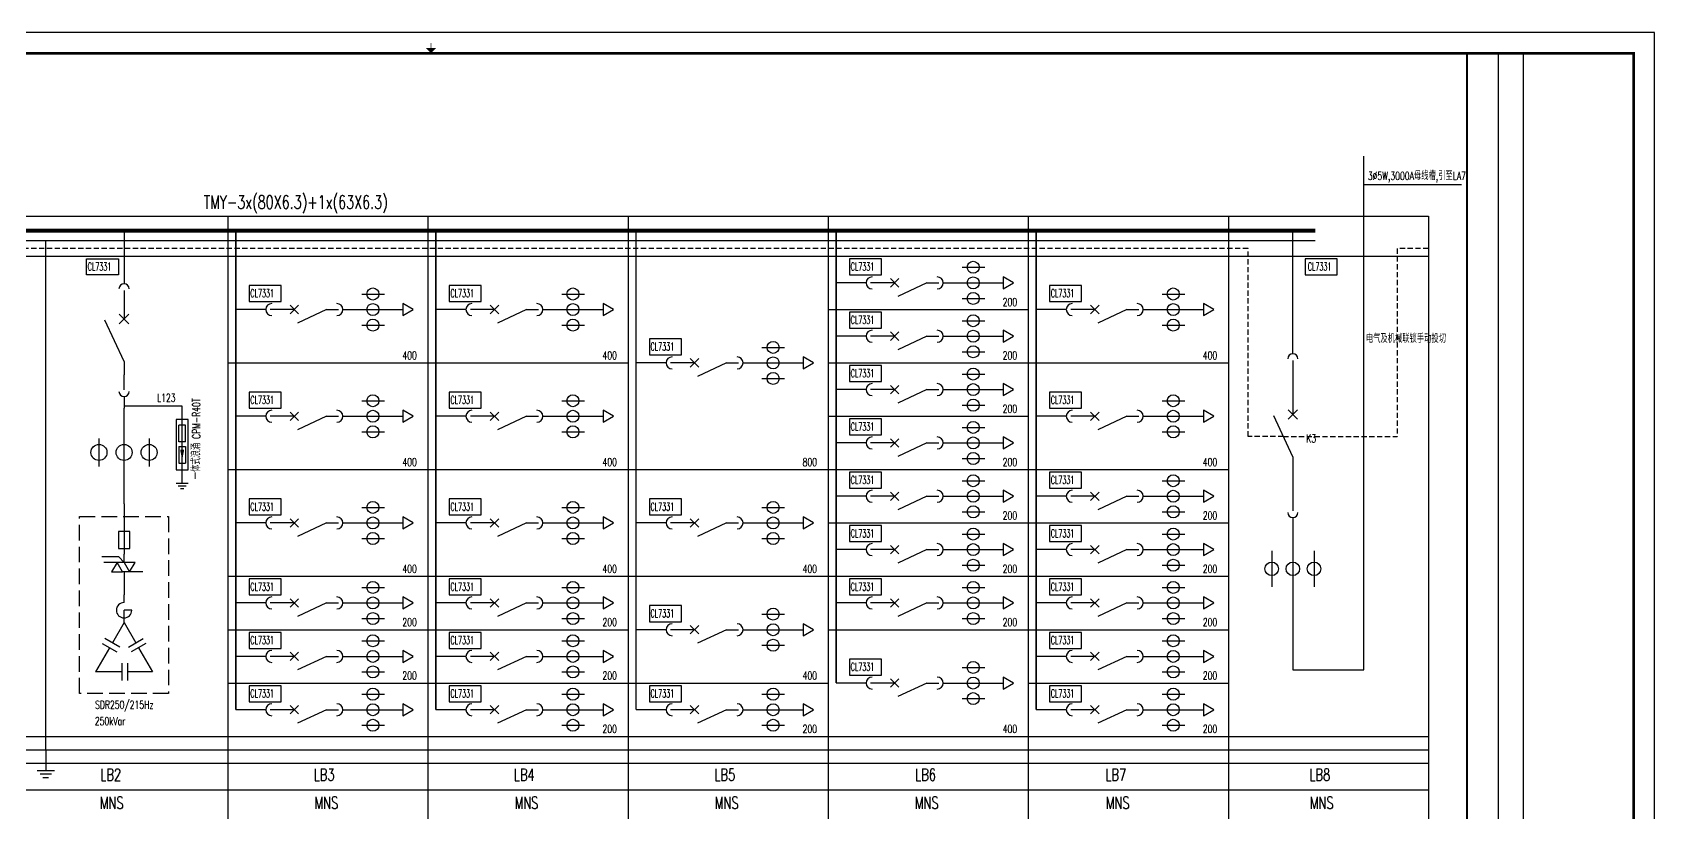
# Model space of a CAD drawing. Extents: x -336391 to 664021, y -458009 to -178412.
# Drawn here: x 213136 to 290955, y -411342 to -373909 of the extents above; entities that cross this region are included whole.
import ezdxf
from ezdxf.enums import TextEntityAlignment as Align

# ---------------------------------------------------------------- set-up
doc = ezdxf.new("R2010")
doc.units = 0
doc.header["$LTSCALE"] = 1000
doc.header["$MEASUREMENT"] = 0
doc.linetypes.add('DASH', pattern=[0.35, 0.25, -0.1])
doc.linetypes.add('DASHED2', pattern=[0.375, 0.25, -0.125])
for name, color, linetype in [('A-墙线', 7, 'CONTINUOUS'), ('EQUIP-箱柜', 3, 'CONTINUOUS'), ('WIRE-照明', 6, 'CONTINUOUS'), ('图框', 7, 'CONTINUOUS'), ('电气-文字', 4, 'CONTINUOUS'), ('电气-电缆沟', 9, 'CONTINUOUS'), ('电气-设备标注', 4, 'CONTINUOUS')]:
    doc.layers.add(name, color=color, linetype=linetype)
doc.styles.add('HZ', font='tjromans.shx', dxfattribs={"width": 0.75, "bigfont": 'tjhztxt.shx'})
doc.styles.get("Standard").update_dxf_attribs({"font": 'simplex.shx', "bigfont": 'hztxt.shx'})
doc.linetypes.add('接地线', pattern='A,0.5,-0.25,0,-0.25,["/",Standard,S=0.25,R=0,X=-0.8,Y=-0.12]', length=1)

# ---------------------------------------------------------------- blocks, each defined once
blk = doc.blocks.new('tk2')
at = {"layer": '图框'}
for p, q in [((118900, 84100), (0, 84100)), ((118900, 0), (118900, 84100)), ((111400, 83100), (111400, 41100)), ((112600, 83100), (112600, 41100))]:
    blk.add_line(p, q, dxfattribs=at)
for points, const_width in [([(60200, 83350), (60200, 83600)], 30), ([(109900, 83100), (109900, 1000)], 100)]:
    blk.add_lwpolyline(points, dxfattribs=dict(at, const_width=const_width))
at = {"layer": '图框', "const_width": 120}
blk.add_lwpolyline([(117900, 1000), (117900, 83100), (2500, 83100), (2500, 1000)], close=True, dxfattribs=at)
at = {"layer": '图框'}
blk.add_solid([(59950, 83350), (60450, 83350), (60200, 83100)], dxfattribs=at)

msp = doc.modelspace()

# ---------------------------------------------------------------- linework, layer by layer
at = {"layer": 'EQUIP-箱柜'}
for p, q in [((257732.6, -385179.5), (258821.3, -385179.5)), ((254296.4, -385722.3), (254703.7, -386129.6)), ((254703.7, -385722.3), (254296.4, -386129.6)), ((256036.1, -385926), (254644, -386575.1)), ((228932.6, -386459.5), (230021.3, -386459.5)), ((238532.6, -386459.5), (239621.3, -386459.5)), ((257732.6, -386672.5), (258821.3, -386672.5)), ((267332.6, -386459.5), (268421.3, -386459.5)), ((217301.9, -387427.1), (217760.1, -387885.3)), ((217301.9, -387885.3), (217760.1, -387427.1)), ((225496.4, -387002.3), (225903.7, -387409.6)), ((225903.7, -387002.3), (225496.4, -387409.6)), ((227236.1, -387206), (225844, -387855.1)), ((235096.4, -387002.3), (235503.7, -387409.6)), ((235503.7, -387002.3), (235096.4, -387409.6)), ((236836.1, -387206), (235444, -387855.1)), ((263896.4, -387002.3), (264303.7, -387409.6)), ((264303.7, -387002.3), (263896.4, -387409.6)), ((265636.1, -387206), (264244, -387855.1)), ((217531, -389690.4), (216612.8, -387721.1)), ((228932.6, -387952.5), (230021.3, -387952.5)), ((238532.6, -387952.5), (239621.3, -387952.5)), ((254296.4, -388282.3), (254703.7, -388689.6)), ((254703.7, -388282.3), (254296.4, -388689.6)), ((257732.6, -387739.5), (258821.3, -387739.5)), ((267332.6, -387952.5), (268421.3, -387952.5)), ((248132.6, -389019.5), (249221.3, -389019.5)), ((256036.1, -388486), (254644, -389135.1)), ((245103.7, -389562.3), (244696.4, -389969.6)), ((244696.4, -389562.3), (245103.7, -389969.6)), ((246436.1, -389766), (245044, -390415.1)), ((257732.6, -389232.5), (258821.3, -389232.5)), ((248132.6, -390512.5), (249221.3, -390512.5)), ((257732.6, -390299.5), (258821.3, -390299.5)), ((254296.4, -390842.3), (254703.7, -391249.6)), ((254703.7, -390842.3), (254296.4, -391249.6)), ((256036.1, -391046), (254644, -391695.1)), ((225496.4, -392122.3), (225903.7, -392529.6)), ((225903.7, -392122.3), (225496.4, -392529.6)), ((228932.6, -391579.5), (230021.3, -391579.5)), ((235096.4, -392122.3), (235503.7, -392529.6)), ((235503.7, -392122.3), (235096.4, -392529.6)), ((238532.6, -391579.5), (239621.3, -391579.5)), ((257732.6, -391792.5), (258821.3, -391792.5)), ((263896.4, -392122.3), (264303.7, -392529.6)), ((264303.7, -392122.3), (263896.4, -392529.6)), ((267332.6, -391579.5), (268421.3, -391579.5)), ((273833.2, -392469.6), (273375, -392011.4)), ((273833.2, -392011.4), (273375, -392469.6)), ((273604.1, -391592.5), (273604.1, -392240.5)), ((220150.9, -393551.5), (220150.9, -392753.9)), ((220486.1, -392753.9), (220150.9, -392753.9)), ((220486.1, -393551.5), (220486.1, -392753.9)), ((227236.1, -392326), (225844, -392975.1)), ((236836.1, -392326), (235444, -392975.1)), ((257732.6, -392859.5), (258821.3, -392859.5)), ((265636.1, -392326), (264244, -392975.1)), ((273604.1, -394274.7), (272685.8, -392305.5)), ((216327.6, -393387.9), (216327.6, -394731.9)), ((218734.5, -393387.9), (218734.5, -394731.9)), ((220486.1, -393551.5), (220150.9, -393551.5)), ((228932.6, -393072.5), (230021.3, -393072.5)), ((238532.6, -393072.5), (239621.3, -393072.5)), ((254296.4, -393402.3), (254703.7, -393809.6)), ((254703.7, -393402.3), (254296.4, -393809.6)), ((256036.1, -393606), (254644, -394255.1)), ((267332.6, -393072.5), (268421.3, -393072.5)), ((220150.9, -393774.1), (220486.1, -393774.1)), ((220150.9, -393774.1), (220150.9, -394571.8)), ((220486.1, -393774.1), (220486.1, -394571.8)), ((257732.6, -394352.5), (258821.3, -394352.5)), ((220150.9, -394571.8), (220486.1, -394571.8)), ((220023.9, -395541), (220613.1, -395541)), ((220131.2, -395667), (220505.8, -395667)), ((220233.3, -395786.8), (220403.8, -395786.8)), ((254703.7, -395962.3), (254296.4, -396369.6)), ((254296.4, -395962.3), (254703.7, -396369.6)), ((257732.6, -395419.5), (258821.3, -395419.5)), ((264303.7, -395962.3), (263896.4, -396369.6)), ((263896.4, -395962.3), (264303.7, -396369.6)), ((267332.6, -395419.5), (268421.3, -395419.5)), ((228932.6, -396699.5), (230021.3, -396699.5)), ((238532.6, -396699.5), (239621.3, -396699.5)), ((248132.6, -396699.5), (249221.3, -396699.5)), ((256036.1, -396166), (254644, -396815.1)), ((265636.1, -396166), (264244, -396815.1)), ((225496.4, -397242.3), (225903.7, -397649.6)), ((225903.7, -397242.3), (225496.4, -397649.6)), ((227236.1, -397446), (225844, -398095.1)), ((235096.4, -397242.3), (235503.7, -397649.6)), ((235503.7, -397242.3), (235096.4, -397649.6)), ((236836.1, -397446), (235444, -398095.1)), ((244696.4, -397242.3), (245103.7, -397649.6)), ((245103.7, -397242.3), (244696.4, -397649.6)), ((246436.1, -397446), (245044, -398095.1)), ((257732.6, -396912.5), (258821.3, -396912.5)), ((267332.6, -396912.5), (268421.3, -396912.5)), ((228932.6, -398192.5), (230021.3, -398192.5)), ((238532.6, -398192.5), (239621.3, -398192.5)), ((248132.6, -398192.5), (249221.3, -398192.5)), ((257732.6, -397979.5), (258821.3, -397979.5)), ((267332.6, -397979.5), (268421.3, -397979.5)), ((217273.2, -399078), (216463.9, -399078)), ((217531, -399335.8), (217273.2, -399078)), ((217531, -399335.8), (217531, -398942.7)), ((254296.4, -398522.3), (254703.7, -398929.6)), ((254703.7, -398522.3), (254296.4, -398929.6)), ((256036.1, -398726), (254644, -399375.1)), ((264303.7, -398522.3), (263896.4, -398929.6)), ((263896.4, -398522.3), (264303.7, -398929.6)), ((265636.1, -398726), (264244, -399375.1)), ((217531, -399335.8), (216557.8, -399335.8)), ((218429, -399791.9), (217455.8, -399791.9)), ((257732.6, -399472.5), (258821.3, -399472.5)), ((267332.6, -399472.5), (268421.3, -399472.5)), ((228932.6, -400539.5), (230021.3, -400539.5)), ((238532.6, -400539.5), (239621.3, -400539.5)), ((257732.6, -400539.5), (258821.3, -400539.5)), ((267332.6, -400539.5), (268421.3, -400539.5)), ((217531, -401265.3), (217531, -400894.2)), ((225496.4, -401082.3), (225903.7, -401489.6)), ((225903.7, -401082.3), (225496.4, -401489.6)), ((227236.1, -401286), (225844, -401935.1)), ((235300.1, -401286), (234148.1, -401286)), ((235096.4, -401082.3), (235503.7, -401489.6)), ((235503.7, -401082.3), (235096.4, -401489.6)), ((236836.1, -401286), (235444, -401935.1)), ((254703.7, -401082.3), (254296.4, -401489.6)), ((254296.4, -401082.3), (254703.7, -401489.6)), ((256036.1, -401286), (254644, -401935.1)), ((263896.4, -401082.3), (264303.7, -401489.6)), ((264303.7, -401082.3), (263896.4, -401489.6)), ((265636.1, -401286), (264244, -401935.1)), ((217899.7, -401634), (217531, -401634)), ((217531, -402222.6), (217531, -401634)), ((228932.6, -402032.5), (230021.3, -402032.5)), ((238532.6, -402032.5), (239621.3, -402032.5)), ((248132.6, -401819.5), (249221.3, -401819.5)), ((257732.6, -402032.5), (258821.3, -402032.5)), ((267332.6, -402032.5), (268421.3, -402032.5)), ((228932.6, -403099.5), (230021.3, -403099.5)), ((238532.6, -403099.5), (239621.3, -403099.5)), ((244696.4, -402362.3), (245103.7, -402769.6)), ((245103.7, -402362.3), (244696.4, -402769.6)), ((246436.1, -402566), (245044, -403215.1)), ((267332.6, -403099.5), (268421.3, -403099.5)), ((225903.7, -403642.3), (225496.4, -404049.6)), ((225496.4, -403642.3), (225903.7, -404049.6)), ((227236.1, -403846), (225844, -404495.1)), ((235300.1, -403846), (234148.1, -403846)), ((235096.4, -403642.3), (235503.7, -404049.6)), ((235503.7, -403642.3), (235096.4, -404049.6)), ((236836.1, -403846), (235444, -404495.1)), ((236836.1, -403846), (237412.1, -403846)), ((248132.6, -403312.5), (249221.3, -403312.5)), ((264303.7, -403642.3), (263896.4, -404049.6)), ((263896.4, -403642.3), (264303.7, -404049.6)), ((265636.1, -403846), (264244, -404495.1)), ((228932.6, -404592.5), (230021.3, -404592.5)), ((238532.6, -404592.5), (239621.3, -404592.5)), ((257732.6, -404379.5), (258821.3, -404379.5)), ((267332.6, -404592.5), (268421.3, -404592.5)), ((254703.7, -404922.3), (254296.4, -405329.6)), ((254296.4, -404922.3), (254703.7, -405329.6)), ((256036.1, -405126), (254644, -405775.1)), ((225903.7, -406202.3), (225496.4, -406609.6)), ((225496.4, -406202.3), (225903.7, -406609.6)), ((228932.6, -405659.5), (230021.3, -405659.5)), ((235096.4, -406202.3), (235503.7, -406609.6)), ((235503.7, -406202.3), (235096.4, -406609.6)), ((238532.6, -405659.5), (239621.3, -405659.5)), ((245103.7, -406202.3), (244696.4, -406609.6)), ((244696.4, -406202.3), (245103.7, -406609.6)), ((248132.6, -405659.5), (249221.3, -405659.5)), ((257732.6, -405872.5), (258821.3, -405872.5)), ((263896.4, -406202.3), (264303.7, -406609.6)), ((264303.7, -406202.3), (263896.4, -406609.6)), ((267332.6, -405659.5), (268421.3, -405659.5)), ((227236.1, -406406), (225844, -407055.1)), ((236836.1, -406406), (235444, -407055.1)), ((246436.1, -406406), (245044, -407055.1)), ((265636.1, -406406), (264244, -407055.1)), ((228932.6, -407152.5), (230021.3, -407152.5)), ((238532.6, -407152.5), (239621.3, -407152.5)), ((248132.6, -407152.5), (249221.3, -407152.5)), ((267332.6, -407152.5), (268421.3, -407152.5)), ((213363.6, -409323.8), (214186.4, -409323.8)), ((213500.7, -409488.3), (214049.3, -409488.3)), ((213637.9, -409652.9), (213912.1, -409652.9))]:
    msp.add_line(p, q, dxfattribs=at)
at = {"layer": 'EQUIP-箱柜', "color": 3}
for p, q in [((254500.1, -385926), (253348.1, -385926)), ((256036.1, -385926), (256612.1, -385926)), ((217531, -387008.2), (217531, -387656.2)), ((254500.1, -388486), (253348.1, -388486)), ((256036.1, -388486), (256612.1, -388486)), ((217531, -389690.4), (217531, -390338.4)), ((244900.1, -389766), (243748.1, -389766)), ((246436.1, -389766), (247012.1, -389766)), ((254500.1, -391046), (253348.1, -391046)), ((256036.1, -391046), (256612.1, -391046)), ((254500.1, -393606), (253348.1, -393606)), ((256036.1, -393606), (256612.1, -393606)), ((254500.1, -396166), (253348.1, -396166)), ((256036.1, -396166), (256612.1, -396166)), ((264100.1, -396166), (262948.1, -396166)), ((265636.1, -396166), (266212.1, -396166)), ((244900.1, -397446), (243748.1, -397446)), ((246436.1, -397446), (247012.1, -397446)), ((254500.1, -398726), (253348.1, -398726)), ((256036.1, -398726), (256612.1, -398726)), ((264100.1, -398726), (262948.1, -398726)), ((265636.1, -398726), (266212.1, -398726)), ((225700.1, -401286), (224548.1, -401286)), ((227236.1, -401286), (227812.1, -401286)), ((254500.1, -401286), (253348.1, -401286)), ((256036.1, -401286), (256612.1, -401286)), ((264100.1, -401286), (262948.1, -401286)), ((265636.1, -401286), (266212.1, -401286)), ((244900.1, -402566), (243748.1, -402566)), ((246436.1, -402566), (247012.1, -402566)), ((225700.1, -403846), (224548.1, -403846)), ((227236.1, -403846), (227812.1, -403846)), ((264100.1, -403846), (262948.1, -403846)), ((265636.1, -403846), (266212.1, -403846)), ((225700.1, -406406), (224548.1, -406406)), ((227236.1, -406406), (227812.1, -406406)), ((244900.1, -406406), (243748.1, -406406)), ((246436.1, -406406), (247012.1, -406406)), ((264100.1, -406406), (262948.1, -406406)), ((265636.1, -406406), (266212.1, -406406)), ((213775, -408326), (213775, -409323.8))]:
    msp.add_line(p, q, dxfattribs=at)
at = {"layer": 'EQUIP-箱柜'}
for points in [[(259708.1, -386214), (260206.9, -385926), (259708.1, -385638)], [(230908.1, -387494), (231406.9, -387206), (230908.1, -386918)], [(240508.1, -387494), (241006.9, -387206), (240508.1, -386918)], [(269308.1, -387494), (269806.9, -387206), (269308.1, -386918)], [(259708.1, -388774), (260206.9, -388486), (259708.1, -388198)], [(250108.1, -390054), (250606.9, -389766), (250108.1, -389478)], [(259708.1, -391334), (260206.9, -391046), (259708.1, -390758)], [(230908.1, -392614), (231406.9, -392326), (230908.1, -392038)], [(240508.1, -392614), (241006.9, -392326), (240508.1, -392038)], [(269308.1, -392614), (269806.9, -392326), (269308.1, -392038)], [(220025.9, -392478.9), (220025.9, -394904), (220611.2, -394904), (220611.2, -392478.9)], [(259708.1, -393894), (260206.9, -393606), (259708.1, -393318)], [(259708.1, -396454), (260206.9, -396166), (259708.1, -395878)], [(269308.1, -396454), (269806.9, -396166), (269308.1, -395878)], [(230908.1, -397734), (231406.9, -397446), (230908.1, -397158)], [(240508.1, -397734), (241006.9, -397446), (240508.1, -397158)], [(250108.1, -397734), (250606.9, -397446), (250108.1, -397158)], [(217804.4, -397849.3), (217257.7, -397849.3), (217257.7, -398669.3), (217804.4, -398669.3)], [(259708.1, -399014), (260206.9, -398726), (259708.1, -398438)], [(269308.1, -399014), (269806.9, -398726), (269308.1, -398438)], [(217192.5, -399335.8), (216929.2, -399791.9), (217455.8, -399791.9)], [(217794.3, -399791.9), (218057.6, -399335.8), (217531, -399335.8)], [(230908.1, -401574), (231406.9, -401286), (230908.1, -400998)], [(240508.1, -401574), (241006.9, -401286), (240508.1, -400998)], [(259708.1, -401574), (260206.9, -401286), (259708.1, -400998)], [(269308.1, -401574), (269806.9, -401286), (269308.1, -400998)], [(250108.1, -402854), (250606.9, -402566), (250108.1, -402278)], [(230908.1, -404134), (231406.9, -403846), (230908.1, -403558)], [(240508.1, -404134), (241006.9, -403846), (240508.1, -403558)], [(269308.1, -404134), (269806.9, -403846), (269308.1, -403558)], [(259708.1, -405414), (260206.9, -405126), (259708.1, -404838)], [(230908.1, -406694), (231406.9, -406406), (230908.1, -406118)], [(240508.1, -406694), (241006.9, -406406), (240508.1, -406118)], [(250108.1, -406694), (250606.9, -406406), (250108.1, -406118)], [(269308.1, -406694), (269806.9, -406406), (269308.1, -406118)]]:
    msp.add_lwpolyline(points, close=True, dxfattribs=at)
msp.add_lwpolyline([(220318.5, -393932.6, 192, 0, 0), (220318.5, -394448.7, 0, 0, 0)], format="xyseb", dxfattribs=at)
for points in [[(217531, -402222.6), (216970.3, -403193.8)], [(217531, -402222.6), (218091.8, -403193.8)], [(217325.4, -403398.8), (216615.3, -402988.8)], [(217736.7, -403398.8), (218446.8, -402988.8)], [(216833.7, -403430.5), (216164.4, -404589.8)], [(216478.6, -403225.5), (217188.7, -403635.5)], [(218583.5, -403225.5), (217873.4, -403635.5)], [(218228.4, -403430.5), (218897.7, -404589.8)], [(217431, -404589.8), (216164.4, -404589.8)], [(217431, -404179.8), (217431, -404999.8)], [(217704.3, -404999.8), (217704.3, -404179.8)], [(218897.7, -404589.8), (217704.3, -404589.8)]]:
    msp.add_lwpolyline(points, dxfattribs=at)
for centre, radius in [((258268.1, -385179.5), 288), ((258268.1, -385926), 288), ((229468.1, -386459.5), 288), ((239068.1, -386459.5), 288), ((258268.1, -386672.5), 288), ((267868.1, -386459.5), 288), ((229468.1, -387206), 288), ((239068.1, -387206), 288), ((258268.1, -387739.5), 288), ((267868.1, -387206), 288), ((229468.1, -387952.5), 288), ((239068.1, -387952.5), 288), ((258268.1, -388486), 288), ((267868.1, -387952.5), 288), ((248668.1, -389019.5), 288), ((258268.1, -389232.5), 288), ((248668.1, -389766), 288), ((248668.1, -390512.5), 288), ((258268.1, -390299.5), 288), ((229468.1, -391579.5), 288), ((239068.1, -391579.5), 288), ((258268.1, -391046), 288), ((267868.1, -391579.5), 288), ((229468.1, -392326), 288), ((239068.1, -392326), 288), ((258268.1, -391792.5), 288), ((267868.1, -392326), 288), ((229468.1, -393072.5), 288), ((239068.1, -393072.5), 288), ((258268.1, -392859.5), 288), ((267868.1, -393072.5), 288), ((216327.6, -394059.9), 384), ((217531, -394059.9), 384), ((218734.5, -394059.9), 384), ((258268.1, -393606), 288), ((258268.1, -394352.5), 288), ((258268.1, -395419.5), 288), ((267868.1, -395419.5), 288), ((258268.1, -396166), 288), ((267868.1, -396166), 288), ((229468.1, -396699.5), 288), ((239068.1, -396699.5), 288), ((248668.1, -396699.5), 288), ((258268.1, -396912.5), 288), ((267868.1, -396912.5), 288), ((229468.1, -397446), 288), ((239068.1, -397446), 288), ((248668.1, -397446), 288), ((229468.1, -398192.5), 288), ((239068.1, -398192.5), 288), ((248668.1, -398192.5), 288), ((258268.1, -397979.5), 288), ((267868.1, -397979.5), 288), ((258268.1, -398726), 288), ((258268.1, -399472.5), 288), ((267868.1, -398726), 288), ((267868.1, -399472.5), 288), ((272588.7, -399645), 324), ((273604.1, -399645), 324), ((274619.5, -399645), 324), ((229468.1, -400539.5), 288), ((239068.1, -400539.5), 288), ((258268.1, -400539.5), 288), ((267868.1, -400539.5), 288), ((229468.1, -401286), 288), ((239068.1, -401286), 288), ((248668.1, -401819.5), 288), ((258268.1, -401286), 288), ((267868.1, -401286), 288), ((229468.1, -402032.5), 288), ((239068.1, -402032.5), 288), ((248668.1, -402566), 288), ((258268.1, -402032.5), 288), ((267868.1, -402032.5), 288), ((229468.1, -403099.5), 288), ((239068.1, -403099.5), 288), ((248668.1, -403312.5), 288), ((267868.1, -403099.5), 288), ((229468.1, -403846), 288), ((239068.1, -403846), 288), ((267868.1, -403846), 288), ((229468.1, -404592.5), 288), ((239068.1, -404592.5), 288), ((258268.1, -404379.5), 288), ((267868.1, -404592.5), 288), ((229468.1, -405659.5), 288), ((239068.1, -405659.5), 288), ((248668.1, -405659.5), 288), ((258268.1, -405126), 288), ((267868.1, -405659.5), 288), ((229468.1, -406406), 288), ((239068.1, -406406), 288), ((248668.1, -406406), 288), ((258268.1, -405872.5), 288), ((267868.1, -406406), 288), ((229468.1, -407152.5), 288), ((239068.1, -407152.5), 288), ((248668.1, -407152.5), 288), ((267868.1, -407152.5), 288)]:
    msp.add_circle(centre, radius, dxfattribs=at)
for centre, radius, start, end in [((217531, -386211.2), 243, 0, 180), ((253420.1, -385926), 288, 90, 270), ((256540.1, -385926), 288, 270, 90), ((224620.1, -387206), 288, 90, 270), ((227740.1, -387206), 288, 270, 90), ((234220.1, -387206), 288, 90, 270), ((237340.1, -387206), 288, 270, 90), ((263020.1, -387206), 288, 90, 270), ((266140.1, -387206), 288, 270, 90), ((253420.1, -388486), 288, 90, 270), ((256540.1, -388486), 288, 270, 90), ((243820.1, -389766), 288, 90, 270), ((246940.1, -389766), 288, 270, 90), ((273604.1, -389567.5), 243, 0, 180), ((217531, -391135.4), 243, 180, 0), ((253420.1, -391046), 288, 90, 270), ((256540.1, -391046), 288, 270, 90), ((224620.1, -392326), 288, 90, 270), ((227740.1, -392326), 288, 270, 90), ((234220.1, -392326), 288, 90, 270), ((237340.1, -392326), 288, 270, 90), ((263020.1, -392326), 288, 90, 270), ((266140.1, -392326), 288, 270, 90), ((253420.1, -393606), 288, 90, 270), ((256540.1, -393606), 288, 270, 90), ((253420.1, -396166), 288, 90, 270), ((256540.1, -396166), 288, 270, 90), ((263020.1, -396166), 288, 90, 270), ((266140.1, -396166), 288, 270, 90), ((224620.1, -397446), 288, 90, 270), ((227740.1, -397446), 288, 270, 90), ((234220.1, -397446), 288, 90, 270), ((237340.1, -397446), 288, 270, 90), ((243820.1, -397446), 288, 90, 270), ((246940.1, -397446), 288, 270, 90), ((273604.1, -396947.7), 243, 180, 0), ((253420.1, -398726), 288, 90, 270), ((256540.1, -398726), 288, 270, 90), ((263020.1, -398726), 288, 90, 270), ((266140.1, -398726), 288, 270, 90), ((217531, -401634), 368.6, 90, 0), ((224620.1, -401286), 288, 90, 270), ((227740.1, -401286), 288, 270, 90), ((234220.1, -401286), 288, 90, 270), ((237340.1, -401286), 288, 270, 90), ((253420.1, -401286), 288, 90, 270), ((256540.1, -401286), 288, 270, 90), ((263020.1, -401286), 288, 90, 270), ((266140.1, -401286), 288, 270, 90), ((243820.1, -402566), 288, 90, 270), ((246940.1, -402566), 288, 270, 90), ((224620.1, -403846), 288, 90, 270), ((227740.1, -403846), 288, 270, 90), ((234220.1, -403846), 288, 90, 270), ((237340.1, -403846), 288, 270, 90), ((263020.1, -403846), 288, 90, 270), ((266140.1, -403846), 288, 270, 90), ((253420.1, -405126), 288, 90, 270), ((256540.1, -405126), 288, 270, 90), ((224620.1, -406406), 288, 90, 270), ((227740.1, -406406), 288, 270, 90), ((234220.1, -406406), 288, 90, 270), ((237340.1, -406406), 288, 270, 90), ((243820.1, -406406), 288, 90, 270), ((246940.1, -406406), 288, 270, 90), ((263020.1, -406406), 288, 90, 270), ((266140.1, -406406), 288, 270, 90)]:
    msp.add_arc(centre, radius, start, end, dxfattribs=at)
at = {"layer": 'WIRE-照明'}
for p, q in [((277012.1, -404492.9), (277012.1, -379838.9)), ((217531, -383420.3), (217531, -385968.2)), ((273604.1, -389324.5), (273604.1, -383420.3)), ((253132.1, -385926), (251692.1, -385926)), ((256828.1, -385926), (259708.1, -385926)), ((217531, -386292.2), (217531, -387008.2)), ((224332.1, -387206), (222892.1, -387206)), ((228028.1, -387206), (230908.1, -387206)), ((233932.1, -387206), (232492.1, -387206)), ((237628.1, -387206), (240508.1, -387206)), ((262732.1, -387206), (261292.1, -387206)), ((266428.1, -387206), (269308.1, -387206)), ((253132.1, -388486), (251692.1, -388486)), ((256828.1, -388486), (259708.1, -388486)), ((243532.1, -389766), (242092.1, -389766)), ((247228.1, -389766), (250108.1, -389766)), ((273604.1, -389648.5), (273604.1, -391592.5)), ((217531, -391054.4), (217531, -390338.4)), ((217531, -391378.4), (217531, -391944.5)), ((253132.1, -391046), (251692.1, -391046)), ((256828.1, -391046), (259708.1, -391046)), ((220318.5, -391843.3), (217531, -391843.3)), ((217531, -396525.6), (217531, -391944.5)), ((220318.5, -395541), (220318.5, -391843.3)), ((224332.1, -392326), (222892.1, -392326)), ((228028.1, -392326), (230908.1, -392326)), ((233932.1, -392326), (232492.1, -392326)), ((237628.1, -392326), (240508.1, -392326)), ((262732.1, -392326), (261292.1, -392326)), ((266428.1, -392326), (269308.1, -392326)), ((253132.1, -393606), (251692.1, -393606)), ((256828.1, -393606), (259708.1, -393606)), ((273604.1, -394922.7), (273604.1, -396866.7)), ((217531, -396525.6), (217531, -398942.7)), ((253132.1, -396166), (251692.1, -396166)), ((256828.1, -396166), (259708.1, -396166)), ((262732.1, -396166), (261292.1, -396166)), ((266428.1, -396166), (269308.1, -396166)), ((224332.1, -397446), (222892.1, -397446)), ((228028.1, -397446), (230908.1, -397446)), ((233932.1, -397446), (232492.1, -397446)), ((237628.1, -397446), (240508.1, -397446)), ((243532.1, -397446), (242092.1, -397446)), ((247228.1, -397446), (250108.1, -397446)), ((273604.1, -397190.7), (273604.1, -404492.9)), ((253132.1, -398726), (251692.1, -398726)), ((256828.1, -398726), (259708.1, -398726)), ((262732.1, -398726), (261292.1, -398726)), ((266428.1, -398726), (269308.1, -398726)), ((272588.7, -398781), (272588.7, -400509)), ((274619.5, -398781), (274619.5, -400509)), ((217531, -399791.9), (217531, -400894.2)), ((224332.1, -401286), (222892.1, -401286)), ((228028.1, -401286), (230908.1, -401286)), ((233932.1, -401286), (232492.1, -401286)), ((237628.1, -401286), (240508.1, -401286)), ((253132.1, -401286), (251692.1, -401286)), ((256828.1, -401286), (259708.1, -401286)), ((262732.1, -401286), (261292.1, -401286)), ((266428.1, -401286), (269308.1, -401286)), ((243532.1, -402566), (242092.1, -402566)), ((247228.1, -402566), (250108.1, -402566)), ((224332.1, -403846), (222892.1, -403846)), ((228028.1, -403846), (230908.1, -403846)), ((233932.1, -403846), (232492.1, -403846)), ((237628.1, -403846), (240508.1, -403846)), ((262732.1, -403846), (261292.1, -403846)), ((266428.1, -403846), (269308.1, -403846)), ((273604.1, -404492.9), (277012.1, -404492.9)), ((253132.1, -405126), (251692.1, -405126)), ((256828.1, -405126), (259708.1, -405126)), ((224332.1, -406406), (222892.1, -406406)), ((228028.1, -406406), (230908.1, -406406)), ((233932.1, -406406), (232492.1, -406406)), ((237628.1, -406406), (240508.1, -406406)), ((243532.1, -406406), (242092.1, -406406)), ((247228.1, -406406), (250108.1, -406406)), ((262732.1, -406406), (261292.1, -406406)), ((266428.1, -406406), (269308.1, -406406))]:
    msp.add_line(p, q, dxfattribs=at)
at = {"layer": 'WIRE-照明', "color": 3}
for p, q in [((210552.2, -383893.1), (274674, -383893.1)), ((225700.1, -387206), (224548.1, -387206)), ((227236.1, -387206), (227812.1, -387206)), ((235300.1, -387206), (234148.1, -387206)), ((236836.1, -387206), (237412.1, -387206)), ((264100.1, -387206), (262948.1, -387206)), ((265636.1, -387206), (266212.1, -387206)), ((225700.1, -392326), (224548.1, -392326)), ((227236.1, -392326), (227812.1, -392326)), ((235300.1, -392326), (234148.1, -392326)), ((236836.1, -392326), (237412.1, -392326)), ((264100.1, -392326), (262948.1, -392326)), ((265636.1, -392326), (266212.1, -392326)), ((225700.1, -397446), (224548.1, -397446)), ((227236.1, -397446), (227812.1, -397446)), ((235300.1, -397446), (234148.1, -397446)), ((236836.1, -397446), (237412.1, -397446)), ((236836.1, -401286), (237412.1, -401286)), ((254500.1, -405126), (253348.1, -405126)), ((256036.1, -405126), (256612.1, -405126)), ((235300.1, -406406), (234148.1, -406406)), ((236836.1, -406406), (237412.1, -406406))]:
    msp.add_line(p, q, dxfattribs=at)
at = {"layer": 'WIRE-照明', "linetype": '接地线'}
for p, q in [((213775, -408326), (213775, -383893.1)), ((177250.9, -408326), (280108.1, -408326))]:
    msp.add_line(p, q, dxfattribs=at)
at = {"layer": 'WIRE-照明', "color": 3, "const_width": 192}
for points in [[(210552.2, -383420.3), (251308.1, -383420.3)], [(251308.1, -383420.3), (274679.8, -383420.3)]]:
    msp.add_lwpolyline(points, dxfattribs=at)
at = {"layer": 'WIRE-照明', "const_width": 76.8}
for points in [[(222892.1, -383420.3), (222892.1, -406406)], [(232492.1, -383420.3), (232492.1, -406406)], [(242092.1, -383420.3), (242092.1, -406406)], [(251692.1, -383420.3), (251692.1, -405126)], [(261292.1, -383420.3), (261292.1, -406406)]]:
    msp.add_lwpolyline(points, dxfattribs=at)
at = {"layer": '电气-文字'}
for p, q in [((177250.9, -382726), (251308.1, -382726)), ((222508.1, -382726), (222508.1, -438406)), ((222508.1, -382726), (222508.1, -438406)), ((232108.1, -382726), (232108.1, -438406)), ((241708.1, -382726), (241708.1, -438406)), ((251308.1, -382726), (251308.1, -438406)), ((251308.1, -382726), (251308.1, -438406)), ((251308.1, -382726), (251308.1, -438406)), ((251308.1, -382726), (251308.1, -438406)), ((251308.1, -382726), (251308.1, -438406)), ((251308.1, -382726), (280108.1, -382726)), ((251308.1, -382726), (251308.1, -438406)), ((251308.1, -382726), (251308.1, -438406)), ((260908.1, -382726), (260908.1, -438406)), ((270508.1, -382726), (270508.1, -438406)), ((280108.1, -382726), (280108.1, -438406)), ((177250.9, -384646), (251308.1, -384646)), ((251308.1, -384646), (280108.1, -384646)), ((251308.1, -387206), (260908.1, -387206)), ((222508.1, -389766), (232108.1, -389766)), ((232108.1, -389766), (241708.1, -389766)), ((251308.1, -389766), (260908.1, -389766)), ((260908.1, -389766), (270508.1, -389766)), ((251308.1, -392326), (260908.1, -392326)), ((222508.1, -394886), (232108.1, -394886)), ((232108.1, -394886), (241708.1, -394886)), ((241708.1, -394886), (251308.1, -394886)), ((251308.1, -394886), (260908.1, -394886)), ((260908.1, -394886), (270508.1, -394886)), ((251308.1, -397446), (260908.1, -397446)), ((260908.1, -397446), (270508.1, -397446)), ((222508.1, -400006), (232108.1, -400006)), ((232108.1, -400006), (241708.1, -400006)), ((241708.1, -400006), (251308.1, -400006)), ((251308.1, -400006), (260908.1, -400006)), ((260908.1, -400006), (270508.1, -400006)), ((222508.1, -402566), (232108.1, -402566)), ((232108.1, -402566), (241708.1, -402566)), ((251308.1, -402566), (260908.1, -402566)), ((260908.1, -402566), (270508.1, -402566)), ((222508.1, -405126), (232108.1, -405126)), ((232108.1, -405126), (241708.1, -405126)), ((241708.1, -405126), (251308.1, -405126)), ((260908.1, -405126), (270508.1, -405126)), ((177250.9, -407686), (251308.1, -407686)), ((232108.1, -407686), (251308.1, -407686)), ((251308.1, -407686), (280108.1, -407686)), ((177250.9, -408966), (251308.1, -408966)), ((251308.1, -408966), (280108.1, -408966)), ((177250.9, -410246), (251308.1, -410246)), ((251308.1, -410246), (280108.1, -410246))]:
    msp.add_line(p, q, dxfattribs=at)
for points in [[(217264.4, -384774), (217264.4, -385542), (215728.4, -385542), (215728.4, -384774)], [(252332.1, -384774), (252332.1, -385542), (253868.1, -385542), (253868.1, -384774)], [(223532.1, -386054), (223532.1, -386822), (225068.1, -386822), (225068.1, -386054)], [(233132.1, -386054), (233132.1, -386822), (234668.1, -386822), (234668.1, -386054)], [(261932.1, -386054), (261932.1, -386822), (263468.1, -386822), (263468.1, -386054)], [(252332.1, -387334), (252332.1, -388102), (253868.1, -388102), (253868.1, -387334)], [(242732.1, -388614), (242732.1, -389382), (244268.1, -389382), (244268.1, -388614)], [(252332.1, -389894), (252332.1, -390662), (253868.1, -390662), (253868.1, -389894)], [(223532.1, -391174), (223532.1, -391942), (225068.1, -391942), (225068.1, -391174)], [(233132.1, -391174), (233132.1, -391942), (234668.1, -391942), (234668.1, -391174)], [(261932.1, -391174), (261932.1, -391942), (263468.1, -391942), (263468.1, -391174)], [(252332.1, -392454), (252332.1, -393222), (253868.1, -393222), (253868.1, -392454)], [(252332.1, -395014), (252332.1, -395782), (253868.1, -395782), (253868.1, -395014)], [(261932.1, -395014), (261932.1, -395782), (263468.1, -395782), (263468.1, -395014)], [(223532.1, -396294), (223532.1, -397062), (225068.1, -397062), (225068.1, -396294)], [(233132.1, -396294), (233132.1, -397062), (234668.1, -397062), (234668.1, -396294)], [(242732.1, -396294), (242732.1, -397062), (244268.1, -397062), (244268.1, -396294)], [(252332.1, -397574), (252332.1, -398342), (253868.1, -398342), (253868.1, -397574)], [(261932.1, -397574), (261932.1, -398342), (263468.1, -398342), (263468.1, -397574)], [(223532.1, -400134), (223532.1, -400902), (225068.1, -400902), (225068.1, -400134)], [(233132.1, -400134), (233132.1, -400902), (234668.1, -400902), (234668.1, -400134)], [(252332.1, -400134), (252332.1, -400902), (253868.1, -400902), (253868.1, -400134)], [(261932.1, -400134), (261932.1, -400902), (263468.1, -400902), (263468.1, -400134)], [(242732.1, -401414), (242732.1, -402182), (244268.1, -402182), (244268.1, -401414)], [(223532.1, -402694), (223532.1, -403462), (225068.1, -403462), (225068.1, -402694)], [(233132.1, -402694), (233132.1, -403462), (234668.1, -403462), (234668.1, -402694)], [(261932.1, -402694), (261932.1, -403462), (263468.1, -403462), (263468.1, -402694)], [(252332.1, -403974), (252332.1, -404742), (253868.1, -404742), (253868.1, -403974)], [(223532.1, -405254), (223532.1, -406022), (225068.1, -406022), (225068.1, -405254)], [(233132.1, -405254), (233132.1, -406022), (234668.1, -406022), (234668.1, -405254)], [(242732.1, -405254), (242732.1, -406022), (244268.1, -406022), (244268.1, -405254)], [(261932.1, -405254), (261932.1, -406022), (263468.1, -406022), (263468.1, -405254)]]:
    msp.add_lwpolyline(points, close=True, dxfattribs=at)
at = {"layer": '电气-文字', "linetype": 'DASH', "ltscale": 3}
msp.add_lwpolyline([(215394.4, -397136.8), (219667.7, -397136.8), (219667.7, -405634.7), (215394.4, -405634.7)], close=True, dxfattribs=at)
at = {"layer": '电气-电缆沟', "linetype": 'DASHED2'}
for p, q in [((271452.3, -384282.1), (210150.9, -384282.1)), ((271452.3, -393290.1), (271452.3, -384282.1)), ((280108.1, -384282.1), (278599.3, -384282.1)), ((278599.3, -384282.1), (278599.3, -393290.1)), ((273144.9, -393290.1), (271452.3, -393290.1)), ((273144.9, -393290.1), (278599.3, -393290.1))]:
    msp.add_line(p, q, dxfattribs=at)
at = {"layer": '电气-设备标注'}
msp.add_line((277012.1, -381205.5), (281698.8, -381205.5), dxfattribs=at)
at = {"layer": '电气-设备标注', "color": 3}
msp.add_line((273604.1, -394274.7), (273604.1, -394922.7), dxfattribs=at)
at = {"layer": '电气-设备标注'}
msp.add_lwpolyline([(274200, -384774), (274200, -385542), (275736, -385542), (275736, -384774)], close=True, dxfattribs=at)

# ---------------------------------------------------------------- block references
at = {"layer": 'A-墙线'}
msp.add_blockref('tk2', (172054.8, -458008.9), dxfattribs=at)

# ---------------------------------------------------------------- texts
at = {"layer": '电气-文字', "style": 'HZ', "width": 0.7}
msp.add_text('TMY-3x(80X6.3)+1x(63X6.3)', height=640, dxfattribs=at).set_placement((225766.4, -382092.4), align=Align.MIDDLE)
at = {"layer": '电气-文字', "style": 'HZ'}
for s, height, width, p in [('CL7331', 384, 0.5, (215785.8, -385336)), ('CL7331', 384, 0.5, (252389.5, -385336)), ('CL7331', 384, 0.5, (223589.5, -386616)), ('CL7331', 384, 0.5, (233189.5, -386616)), ('200', 384, 0.7, (259682.9, -387038.8)), ('CL7331', 384, 0.5, (261989.5, -386616)), ('CL7331', 384, 0.5, (252389.5, -387896)), ('CL7331', 384, 0.5, (242789.5, -389176)), ('电气及机械联锁手动投切', 384, 0.7, (277105.8, -388797.6)), ('400', 384, 0.7, (230882.9, -389598.8)), ('400', 384, 0.7, (240482.9, -389598.8)), ('200', 384, 0.7, (259682.9, -389598.8)), ('400', 384, 0.7, (269282.9, -389598.8)), ('CL7331', 384, 0.5, (252389.5, -390456)), ('L123', 384, 0.7, (219115.6, -391629.9)), ('CL7331', 384, 0.5, (223589.5, -391736)), ('CL7331', 384, 0.5, (233189.5, -391736)), ('CL7331', 384, 0.5, (261989.5, -391736)), ('200', 384, 0.7, (259682.9, -392158.8)), ('CL7331', 384, 0.5, (252389.5, -393016)), ('400', 384, 0.7, (230882.9, -394718.8)), ('400', 384, 0.7, (240482.9, -394718.8)), ('800', 384, 0.7, (250082.9, -394718.8)), ('200', 384, 0.7, (259682.9, -394718.8)), ('400', 384, 0.7, (269282.9, -394718.8)), ('CL7331', 384, 0.5, (252389.5, -395576)), ('CL7331', 384, 0.5, (261989.5, -395576)), ('CL7331', 384, 0.5, (223589.5, -396856)), ('CL7331', 384, 0.5, (233189.5, -396856)), ('CL7331', 384, 0.5, (242789.5, -396856)), ('200', 384, 0.7, (259682.9, -397278.8)), ('200', 384, 0.7, (269282.9, -397278.8)), ('CL7331', 384, 0.5, (252389.5, -398136)), ('CL7331', 384, 0.5, (261989.5, -398136)), ('400', 384, 0.7, (230882.9, -399838.8)), ('400', 384, 0.7, (240482.9, -399838.8)), ('400', 384, 0.7, (250082.9, -399838.8)), ('200', 384, 0.7, (259682.9, -399838.8)), ('200', 384, 0.7, (269282.9, -399838.8)), ('CL7331', 384, 0.5, (223589.5, -400696)), ('CL7331', 384, 0.5, (233189.5, -400696)), ('CL7331', 384, 0.5, (252389.5, -400696)), ('CL7331', 384, 0.5, (261989.5, -400696)), ('200', 384, 0.7, (230882.9, -402398.8)), ('200', 384, 0.7, (240482.9, -402398.8)), ('CL7331', 384, 0.5, (242789.5, -401976)), ('200', 384, 0.7, (259682.9, -402398.8)), ('200', 384, 0.7, (269282.9, -402398.8)), ('CL7331', 384, 0.5, (223589.5, -403256)), ('CL7331', 384, 0.5, (233189.5, -403256)), ('CL7331', 384, 0.5, (261989.5, -403256)), ('200', 384, 0.7, (230882.9, -404958.8)), ('200', 384, 0.7, (240482.9, -404958.8)), ('400', 384, 0.7, (250082.9, -404958.8)), ('CL7331', 384, 0.5, (252389.5, -404536)), ('200', 384, 0.7, (269282.9, -404958.8)), ('CL7331', 384, 0.5, (223589.5, -405816)), ('CL7331', 384, 0.5, (233189.5, -405816)), ('CL7331', 384, 0.5, (242789.5, -405816)), ('CL7331', 384, 0.5, (261989.5, -405816)), ('250kVar', 384, 0.7, (216130, -407144.8, -3072)), ('200', 384, 0.7, (240482.9, -407518.8)), ('200', 384, 0.7, (250082.9, -407518.8)), ('400', 384, 0.7, (259682.9, -407518.8)), ('200', 384, 0.7, (269282.9, -407518.8)), ('LB2', 576, 0.7, (216387.9, -409813.5)), ('LB3', 576, 0.7, (226627.5, -409813.5)), ('LB4', 576, 0.7, (236227.5, -409813.5)), ('LB5', 576, 0.7, (245849, -409813.5)), ('LB6', 576, 0.7, (255479.9, -409813.5)), ('LB7', 576, 0.7, (264606.2, -409813.5)), ('LB8', 576, 0.7, (274390.7, -409813.5)), ('MNS', 576, 0.7, (216368.7, -411157.5)), ('MNS', 576, 0.7, (226667.6, -411157.5)), ('MNS', 576, 0.7, (236267.6, -411157.5)), ('MNS', 576, 0.7, (245867.6, -411157.5)), ('MNS', 576, 0.7, (255467.6, -411157.5)), ('MNS', 576, 0.7, (264629.8, -411157.5)), ('MNS', 576, 0.7, (274416.6, -411157.5))]:
    msp.add_text(s, height=height, dxfattribs=dict(at, width=width)).set_placement(p)
at = {"layer": '电气-文字', "style": 'HZ', "width": 0.7}
msp.add_text('一体式浪涌 CPM-R40T', height=384, rotation=90, dxfattribs=at).set_placement((221188.6, -393407.5), align=Align.CENTER)
msp.add_text('SDR250/215Hz', height=384, dxfattribs=at).set_placement((217541.6, -406359.8), align=Align.CENTER)
at = {"layer": '电气-设备标注', "style": 'HZ'}
for s, width, p in [('3%%C5W,3000A母线槽,引至LA7', 0.7, (277199.6, -380987)), ('CL7331', 0.5, (274319.8, -385336)), ('K3', 0.7, (274247.6, -393583.6))]:
    msp.add_text(s, height=384, dxfattribs=dict(at, width=width)).set_placement(p)

doc.saveas('drawing.dxf')
